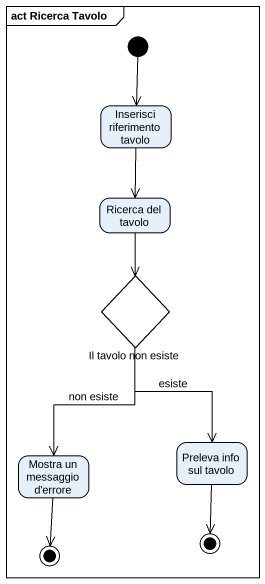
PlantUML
@startuml
mainframe act Ricerca Tavolo
hide empty description
state "Inserisci riferimento tavolo" as Inserisci_riferimento_tavolo
state "Ricerca del tavolo" as Ricerca_del_tavolo
state "Il tavolo non esiste" as Il_tavolo_non_esiste <<choice>>
state "Mostra un messaggio d'errore" as Mostra_un_messaggio_d_errore
state "Preleva info sul tavolo" as Preleva_info_sul_tavolo
state final1 <<end>>
state final2 <<end>>
[*] --> Inserisci_riferimento_tavolo
Inserisci_riferimento_tavolo --> Ricerca_del_tavolo
Ricerca_del_tavolo --> Il_tavolo_non_esiste
Il_tavolo_non_esiste --> Mostra_un_messaggio_d_errore : non esiste
Il_tavolo_non_esiste --> Preleva_info_sul_tavolo : esiste
Mostra_un_messaggio_d_errore --> final1
Preleva_info_sul_tavolo --> final2
@enduml
